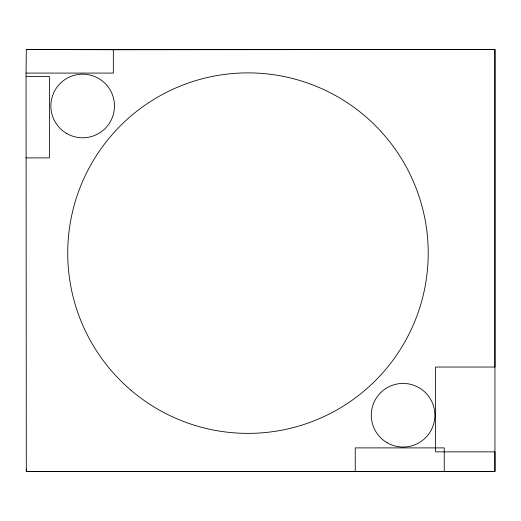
<?xml version="1.0" encoding="UTF-8"?>
<svg xmlns="http://www.w3.org/2000/svg" width="521" height="521" viewBox="0 0 521 521"><rect width="100%" height="100%" fill="white"/><g stroke="black" fill="none" stroke-linecap="round" stroke-linejoin="round"><path stroke-width="0.78" d="M26.05 73.09L26.31 49.508L494.95 49.508L494.95 471.492L26.31 471.492L26.05 73.09L113.344 73.077L113.344 49.749L26.31 49.508M113.344 49.749L494.95 49.508L494.943 367.038L435.569 367.038L435.569 451.863L494.943 451.863L494.95 471.492L26.31 471.492L26.31 469.056M26.122 76.587L49.449 76.587L49.475 157.889L26.148 157.889M444.237 471.218L444.237 447.891L355.231 447.897L355.231 471.225M130.908 390.19A180.246 180.246 0 0 0 425.195 285.983A180.246 180.246 0 0 0 187.807 83.223A180.246 180.246 0 0 0 130.908 390.19M66.766 133.526A31.807 31.807 0 0 0 114.477 105.978A31.807 31.807 0 0 0 66.766 78.43A31.807 31.807 0 0 0 66.766 133.526M387.181 442.778A31.807 31.807 0 0 0 434.892 415.23A31.807 31.807 0 0 0 387.181 387.683A31.807 31.807 0 0 0 387.181 442.778"/></g></svg>
